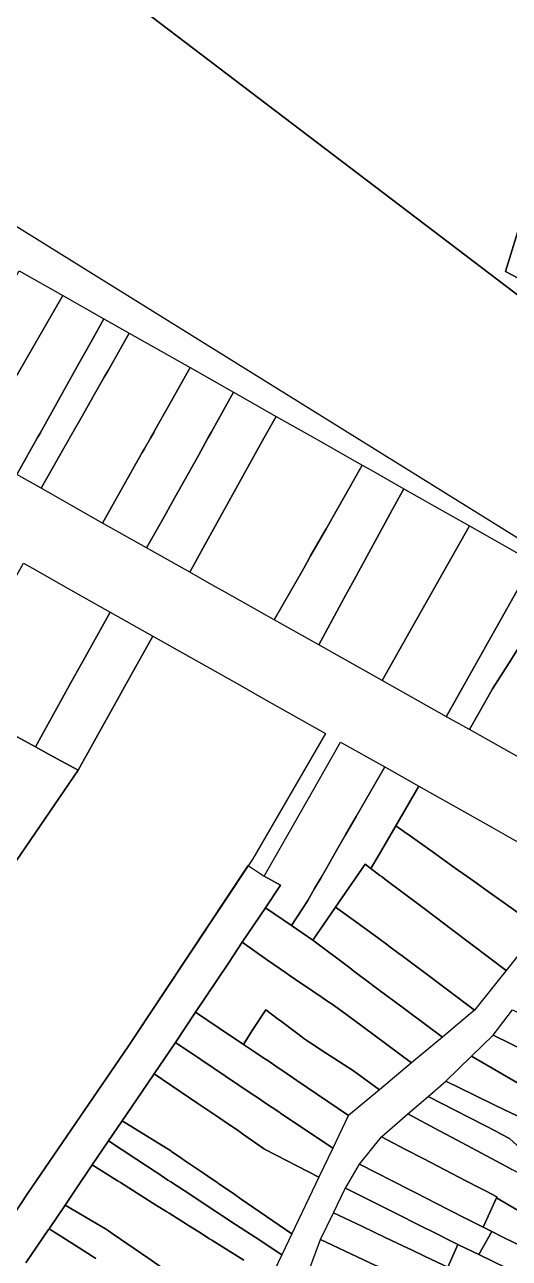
# Model space of a CAD drawing. Header units: metres. Extents: x 3 to 1005126, y 39 to 4383651.
# Drawn here: x 490744.4 to 490822.9, y 4371662.4 to 4371862.2 of the extents above; entities that cross this region are included whole.
import ezdxf

# ---------------------------------------------------------------- set-up
doc = ezdxf.new("R2010")
doc.units = ezdxf.units.M
doc.header["$MEASUREMENT"] = 0
doc.layers.add('TM_Llucmajor', color=7, linetype='Continuous')

msp = doc.modelspace()

# ---------------------------------------------------------------- linework, layer by layer
at = {"layer": 'TM_Llucmajor', "linetype": 'Continuous', "flags": 128}
for points in [[(490834.82, 4371864.68), (490834.98, 4371864.55), (490832.97, 4371857.59), (490830.01, 4371847.37), (490822.3, 4371822.22), (490849.26, 4371808.1), (490847.52, 4371801.22), (490847.42, 4371800.83), (490847.34, 4371800.89), (490846.56, 4371801.49), (490690.23, 4371920.31), (490711.13, 4371956.79), (490784.86, 4371902.88), (490834.82, 4371864.68)], [(490676.83, 4371870.63), (490667.29, 4371876.56), (490669.95, 4371881.63), (490690.23, 4371920.31), (490846.56, 4371801.49), (490847.34, 4371800.89), (490847.42, 4371800.83), (490847.16, 4371800.36), (490845.19, 4371797.01), (490844.13, 4371795.22), (490842.38, 4371792.25), (490839.99, 4371788.19), (490837.8, 4371784.48), (490835.98, 4371781.39), (490834.23, 4371778.4), (490830.03, 4371780.9), (490827.77, 4371776.87), (490707.23, 4371851.74), (490679.39, 4371869.04), (490676.83, 4371870.63)], [(490862.5, 4371860.98), (490864.01, 4371860.29), (490872.07, 4371856.56), (490891.37, 4371847.64), (490891.46, 4371847.6), (490890.6, 4371844.26), (490890.53, 4371843.99), (490890.41, 4371844.04), (490881.42, 4371848.1), (490879.15, 4371849.12), (490875.82, 4371850.67), (490871.69, 4371852.6), (490866.81, 4371854.88), (490863.26, 4371856.53), (490863.1, 4371856.61), (490857.63, 4371835.77), (490856.78, 4371832.14), (490850.39, 4371807.51), (490849.26, 4371808.1), (490822.3, 4371822.22), (490830.01, 4371847.37), (490854.47, 4371835.2), (490861.38, 4371861.5), (490862.5, 4371860.98)], [(490732.66, 4371795.22), (490729.1, 4371797.22), (490731.42, 4371801.28), (490733.8, 4371805.42), (490735.44, 4371808.28), (490737.56, 4371812), (490741.12, 4371818.2), (490743.49, 4371822.35), (490750.56, 4371818.35), (490748.14, 4371814.15), (490744.83, 4371808.42), (490737.21, 4371795.22), (490736.1, 4371793.29), (490732.66, 4371795.22)], [(490743.12, 4371789.34), (490736.1, 4371793.29), (490737.21, 4371795.22), (490744.83, 4371808.42), (490748.14, 4371814.15), (490750.56, 4371818.35), (490757.21, 4371814.58), (490755.19, 4371810.97), (490753.16, 4371807.33), (490746.87, 4371796.04), (490746.41, 4371795.22), (490743.12, 4371789.34)], [(490747.04, 4371787.13), (490743.12, 4371789.34), (490746.41, 4371795.22), (490746.87, 4371796.04), (490753.16, 4371807.33), (490755.19, 4371810.97), (490757.21, 4371814.58), (490761.32, 4371812.25), (490758.31, 4371806.95), (490757.89, 4371806.21), (490757.28, 4371805.15), (490755.49, 4371801.99), (490755.16, 4371801.42), (490753.46, 4371798.42), (490751.65, 4371795.22), (490751.55, 4371795.05), (490750.74, 4371793.63), (490747.04, 4371787.13)], [(490757, 4371781.5), (490747.04, 4371787.13), (490750.74, 4371793.63), (490751.55, 4371795.05), (490751.65, 4371795.22), (490753.46, 4371798.42), (490755.16, 4371801.42), (490755.49, 4371801.99), (490757.28, 4371805.15), (490757.89, 4371806.21), (490758.31, 4371806.95), (490761.32, 4371812.25), (490766.5, 4371809.32), (490771.19, 4371806.67), (490769.2, 4371803.13), (490767.67, 4371800.42), (490765.48, 4371796.53), (490765.34, 4371796.29), (490764.74, 4371795.22), (490763.74, 4371793.45), (490763.44, 4371792.92), (490761.49, 4371789.46), (490757, 4371781.5)], [(490764.14, 4371777.47), (490757, 4371781.5), (490761.49, 4371789.46), (490763.44, 4371792.92), (490763.74, 4371793.45), (490764.74, 4371795.22), (490765.34, 4371796.29), (490765.48, 4371796.53), (490767.67, 4371800.42), (490769.2, 4371803.13), (490771.19, 4371806.67), (490778.24, 4371802.67), (490774.67, 4371796.29), (490774.08, 4371795.22), (490772.53, 4371792.44), (490768.71, 4371785.63), (490766.47, 4371781.63), (490764.14, 4371777.47)], [(490771.12, 4371773.54), (490764.14, 4371777.47), (490766.47, 4371781.63), (490768.71, 4371785.63), (490772.53, 4371792.44), (490774.08, 4371795.22), (490774.67, 4371796.29), (490778.24, 4371802.67), (490785.12, 4371798.78), (490783.15, 4371795.22), (490775.53, 4371781.48), (490773.32, 4371777.5), (490771.12, 4371773.54)], [(490774.71, 4371771.51), (490771.12, 4371773.54), (490773.32, 4371777.5), (490775.53, 4371781.48), (490783.15, 4371795.22), (490785.12, 4371798.78), (490791.41, 4371795.22), (490792.17, 4371794.79), (490799.05, 4371790.89), (490797.1, 4371787.44), (490793.21, 4371780.57), (490790.71, 4371776.17), (490790.15, 4371775.18), (490789.32, 4371773.72), (490787.29, 4371770.14), (490784.83, 4371765.82), (490782.71, 4371767.01), (490776.87, 4371770.31), (490774.71, 4371771.51)], [(490792.03, 4371761.76), (490784.83, 4371765.82), (490787.29, 4371770.14), (490789.32, 4371773.72), (490790.15, 4371775.18), (490790.71, 4371776.17), (490793.21, 4371780.57), (490797.1, 4371787.44), (490799.05, 4371790.89), (490800.46, 4371790.09), (490805.81, 4371787.06), (490803.87, 4371783.5), (490797.76, 4371772.29), (490796.96, 4371770.82), (490796.44, 4371769.84), (490792.03, 4371761.76)], [(490802.28, 4371756), (490792.03, 4371761.76), (490796.44, 4371769.84), (490796.96, 4371770.82), (490797.76, 4371772.29), (490803.87, 4371783.5), (490805.81, 4371787.06), (490808.81, 4371785.38), (490810.31, 4371784.52), (490816.44, 4371781.04), (490807.31, 4371764.89), (490802.28, 4371756)], [(490812.71, 4371750.11), (490812.71, 4371750.1), (490802.28, 4371756), (490807.31, 4371764.89), (490816.44, 4371781.04), (490826.81, 4371775.17), (490824.96, 4371771.89), (490824.95, 4371771.9), (490812.69, 4371750.12), (490812.71, 4371750.11)], [(490746.11, 4371745.22), (490731.89, 4371752.94), (490737.5, 4371763.01), (490741.82, 4371770.75), (490744.18, 4371774.97), (490746.12, 4371773.89), (490750.96, 4371771.16), (490758.22, 4371767.07), (490753.65, 4371758.81), (490752.24, 4371756.29), (490746.11, 4371745.22)], [(490818.94, 4371752.45), (490816.45, 4371748.04), (490816.37, 4371748.08), (490812.71, 4371750.1), (490812.71, 4371750.11), (490812.69, 4371750.12), (490824.95, 4371771.9), (490824.96, 4371771.89), (490828.73, 4371769.78), (490827.83, 4371768.22), (490828.11, 4371768.02), (490828.48, 4371767.76), (490828.38, 4371767.59), (490826.23, 4371764.17), (490825.86, 4371763.59), (490822.78, 4371758.69), (490820.21, 4371754.62), (490818.94, 4371752.45)], [(490748.33, 4371744.02), (490746.11, 4371745.22), (490752.24, 4371756.29), (490753.65, 4371758.81), (490758.22, 4371767.07), (490765.14, 4371763.18), (490760.57, 4371754.98), (490759.15, 4371752.44), (490753.03, 4371741.46), (490748.33, 4371744.02)], [(490720.45, 4371667.16), (490708.24, 4371675.49), (490709.74, 4371677.7), (490723.35, 4371697.74), (490728.57, 4371705.42), (490734.37, 4371714.16), (490735.22, 4371715.41), (490753.03, 4371741.46), (490759.15, 4371752.44), (490760.57, 4371754.98), (490765.14, 4371763.18), (490779.17, 4371755.29), (490782.75, 4371753.26), (490793.15, 4371747.41), (490781.35, 4371727.11), (490761.17, 4371696.7), (490744.87, 4371672.93), (490736.35, 4371660.06), (490730.92, 4371663.32), (490726.36, 4371666.07), (490722.43, 4371668.43), (490721.26, 4371666.61), (490720.45, 4371667.16)], [(490735.22, 4371715.41), (490716.12, 4371726.25), (490720.63, 4371733.9), (490722.21, 4371736.58), (490723.23, 4371738.33), (490726.12, 4371743.28), (490729.79, 4371749.58), (490728.4, 4371755), (490731.89, 4371752.94), (490746.11, 4371745.22), (490748.33, 4371744.02), (490753.03, 4371741.46), (490735.22, 4371715.41)], [(490785.82, 4371722.82), (490783.18, 4371724.28), (490786.21, 4371729.58), (490791.03, 4371738.03), (490795.58, 4371746.02), (490802.73, 4371741.98), (490798.07, 4371733.95), (490796.36, 4371731), (490794.69, 4371728.06), (490793.24, 4371725.5), (490792.4, 4371724.06), (490791.36, 4371722.29), (490790.24, 4371720.36), (490787.59, 4371716.32), (490783.39, 4371719.18), (490785.82, 4371722.82)], [(490791.08, 4371713.94), (490787.59, 4371716.32), (490790.24, 4371720.36), (490791.36, 4371722.29), (490792.4, 4371724.06), (490793.24, 4371725.5), (490794.69, 4371728.06), (490796.36, 4371731), (490798.07, 4371733.95), (490802.73, 4371741.98), (490808.24, 4371738.88), (490804.51, 4371732.45), (490801.83, 4371727.82), (490800.49, 4371725.53), (490799.53, 4371726.26), (490794.73, 4371719.29), (490794.02, 4371718.27), (490791.08, 4371713.94)], [(490806.46, 4371731.07), (490806.2, 4371731.25), (490804.51, 4371732.45), (490808.24, 4371738.88), (490819.95, 4371732.27), (490822.97, 4371730.58), (490832.89, 4371724.99), (490833.23, 4371722.61), (490827.86, 4371715.86), (490819.3, 4371721.94), (490817.15, 4371723.46), (490814.13, 4371725.61), (490810.39, 4371728.27), (490806.46, 4371731.07)], [(490802.29, 4371724.17), (490801.95, 4371724.42), (490800.49, 4371725.53), (490801.83, 4371727.82), (490804.51, 4371732.45), (490806.2, 4371731.25), (490806.46, 4371731.07), (490810.39, 4371728.27), (490814.13, 4371725.61), (490817.15, 4371723.46), (490819.3, 4371721.94), (490827.86, 4371715.86), (490822.4, 4371708.99), (490813.82, 4371715.48), (490812.04, 4371716.82), (490811.32, 4371717.36), (490808.66, 4371719.37), (490802.75, 4371723.82), (490802.29, 4371724.17)], [(490797.96, 4371716.94), (490794.73, 4371719.29), (490799.53, 4371726.26), (490800.49, 4371725.53), (490801.95, 4371724.42), (490802.29, 4371724.17), (490802.75, 4371723.82), (490808.66, 4371719.37), (490811.32, 4371717.36), (490812.04, 4371716.82), (490813.82, 4371715.48), (490822.4, 4371708.99), (490817.28, 4371702.56), (490808.74, 4371709), (490807.94, 4371709.6), (490805.76, 4371711.24), (490805.48, 4371711.45), (490805.25, 4371711.62), (490803.34, 4371713.01), (490803.2, 4371713.11), (490801.75, 4371714.17), (490797.96, 4371716.94)], [(490787.21, 4371708.26), (490786.64, 4371708.66), (490783.74, 4371710.7), (490779.64, 4371713.58), (490783.39, 4371719.18), (490787.59, 4371716.32), (490791.08, 4371713.94), (490797.04, 4371709.43), (490797.71, 4371708.92), (490800.46, 4371706.84), (490800.61, 4371706.72), (490800.73, 4371706.65), (490801.18, 4371706.32), (490803.52, 4371704.58), (490803.81, 4371704.37), (490812.09, 4371698.23), (490807.07, 4371694.04), (490799.08, 4371699.98), (490796.57, 4371701.84), (490795.19, 4371702.86), (490794.18, 4371703.54), (490793.5, 4371704), (490792.57, 4371704.63), (490789.56, 4371706.67), (490789.27, 4371706.87), (490787.21, 4371708.26)], [(490797.04, 4371709.43), (490791.08, 4371713.94), (490794.02, 4371718.27), (490794.73, 4371719.29), (490797.96, 4371716.94), (490801.75, 4371714.17), (490803.2, 4371713.11), (490803.34, 4371713.01), (490805.25, 4371711.62), (490805.48, 4371711.45), (490805.76, 4371711.24), (490807.94, 4371709.6), (490808.74, 4371709), (490817.28, 4371702.56), (490812.09, 4371698.23), (490803.81, 4371704.37), (490803.52, 4371704.58), (490801.18, 4371706.32), (490800.73, 4371706.65), (490800.61, 4371706.72), (490800.46, 4371706.84), (490797.71, 4371708.92), (490797.04, 4371709.43)], [(490775.91, 4371699.68), (490772.07, 4371702.26), (490777.38, 4371710.19), (490779.64, 4371713.58), (490783.74, 4371710.7), (490786.64, 4371708.66), (490787.21, 4371708.26), (490789.27, 4371706.87), (490789.56, 4371706.67), (490792.57, 4371704.63), (490793.5, 4371704), (490794.18, 4371703.54), (490795.19, 4371702.86), (490796.57, 4371701.84), (490799.08, 4371699.98), (490807.07, 4371694.04), (490801.85, 4371689.7), (490797.66, 4371692.74), (490793.11, 4371695.69), (490790.57, 4371697.33), (490790.15, 4371697.6), (490790.08, 4371697.65), (490789.6, 4371698.01), (490789.33, 4371698.21), (490788.4, 4371698.91), (490785.77, 4371700.89), (490785.53, 4371701.07), (490783.46, 4371702.63), (490781.26, 4371699.27), (490779.82, 4371697.05), (490775.91, 4371699.68)], [(490772.92, 4371694.59), (490768.8, 4371697.36), (490772.07, 4371702.26), (490775.91, 4371699.68), (490779.82, 4371697.05), (490781.76, 4371695.75), (490783.44, 4371694.62), (490783.59, 4371694.52), (490785.6, 4371693.15), (490785.9, 4371692.95), (490786.2, 4371692.74), (490788.47, 4371691.21), (490796.86, 4371685.54), (490796.79, 4371685.48), (490794.29, 4371680.24), (490785.84, 4371685.92), (490785.7, 4371686.01), (490783.26, 4371687.65), (490782.43, 4371688.2), (490780.92, 4371689.22), (490772.92, 4371694.59)], [(490781.76, 4371695.75), (490779.82, 4371697.05), (490781.26, 4371699.27), (490783.46, 4371702.63), (490785.53, 4371701.07), (490785.77, 4371700.89), (490788.4, 4371698.91), (490789.33, 4371698.21), (490789.6, 4371698.01), (490790.08, 4371697.65), (490790.15, 4371697.6), (490790.57, 4371697.33), (490793.11, 4371695.69), (490797.66, 4371692.74), (490801.85, 4371689.7), (490796.86, 4371685.54), (490788.47, 4371691.21), (490786.2, 4371692.74), (490785.9, 4371692.95), (490785.6, 4371693.15), (490783.59, 4371694.52), (490783.44, 4371694.62), (490781.76, 4371695.75)], [(490828.56, 4371694.47), (490820.3, 4371698.55), (490823.43, 4371702.64), (490828.47, 4371700.11), (490830.94, 4371698.89), (490831.4, 4371698.64), (490834.9, 4371696.89), (490836.34, 4371696.17), (490838.08, 4371695.3), (490845.68, 4371691.49), (490850.15, 4371689.25), (490848.89, 4371684.43), (490844.56, 4371686.57), (490839.71, 4371688.97), (490836.64, 4371690.48), (490832.86, 4371692.35), (490832.33, 4371692.61), (490831.78, 4371692.89), (490830.78, 4371693.39), (490828.56, 4371694.47)], [(490772.46, 4371687.47), (490765.34, 4371692.28), (490768.8, 4371697.36), (490772.92, 4371694.59), (490780.92, 4371689.22), (490782.43, 4371688.2), (490783.26, 4371687.65), (490785.7, 4371686.01), (490785.84, 4371685.92), (490794.29, 4371680.24), (490792.05, 4371675.54), (490783.26, 4371680.09), (490783.07, 4371680.19), (490779.69, 4371682.56), (490779.22, 4371682.89), (490779.13, 4371682.96), (490777.24, 4371684.24), (490776.54, 4371684.72), (490775.86, 4371685.18), (490772.94, 4371687.15), (490772.46, 4371687.47)], [(490825.18, 4371690.26), (490816.79, 4371695.14), (490820.3, 4371698.55), (490828.56, 4371694.47), (490830.78, 4371693.39), (490831.78, 4371692.89), (490832.33, 4371692.61), (490831.14, 4371689.92), (490830.21, 4371687.76), (490830.05, 4371687.43), (490827.28, 4371689.03), (490825.18, 4371690.26)], [(490817.16, 4371688.86), (490812.61, 4371691.07), (490816.79, 4371695.14), (490825.18, 4371690.26), (490827.28, 4371689.03), (490830.05, 4371687.43), (490829.29, 4371685.68), (490828.33, 4371683.46), (490826.22, 4371684.47), (490822.03, 4371686.51), (490820.58, 4371687.21), (490817.16, 4371688.86)], [(490768.17, 4371679.7), (490768.06, 4371679.78), (490760.17, 4371684.68), (490762.47, 4371688.07), (490765.34, 4371692.28), (490772.46, 4371687.47), (490772.94, 4371687.15), (490775.86, 4371685.18), (490776.54, 4371684.72), (490777.24, 4371684.24), (490779.13, 4371682.96), (490779.22, 4371682.89), (490779.69, 4371682.56), (490783.07, 4371680.19), (490783.26, 4371680.09), (490792.05, 4371675.54), (490787.67, 4371666.37), (490779.48, 4371671.98), (490778.41, 4371672.71), (490777.4, 4371673.4), (490775.84, 4371674.47), (490775.66, 4371674.59), (490775.1, 4371674.97), (490774.05, 4371675.69), (490773.52, 4371676.05), (490770.46, 4371678.14), (490769.85, 4371678.55), (490768.17, 4371679.7)], [(490812.61, 4371682.5), (490811.47, 4371683.11), (490806.48, 4371685.77), (490809.78, 4371688.62), (490816.43, 4371685.18), (490819.04, 4371683.83), (490820.72, 4371682.96), (490821.58, 4371682.52), (490822.96, 4371681.82), (490824.18, 4371680.68), (490824.53, 4371680.53), (490826.49, 4371679.72), (490825.66, 4371678.04), (490824.78, 4371676.01), (490823.32, 4371676.79), (490822.34, 4371677.32), (490814.47, 4371681.51), (490812.61, 4371682.5)], [(490762.4, 4371678.48), (490757.94, 4371681.41), (490760.17, 4371684.68), (490768.06, 4371679.78), (490768.17, 4371679.7), (490769.85, 4371678.55), (490770.46, 4371678.14), (490773.52, 4371676.05), (490774.05, 4371675.69), (490775.1, 4371674.97), (490775.66, 4371674.59), (490775.84, 4371674.47), (490777.4, 4371673.4), (490778.41, 4371672.71), (490779.48, 4371671.98), (490787.67, 4371666.37), (490786.04, 4371662.95), (490781.72, 4371665.79), (490777.79, 4371668.37), (490777.58, 4371668.5), (490776.32, 4371669.33), (490775.35, 4371669.97), (490773, 4371671.52), (490771.28, 4371672.65), (490768.08, 4371674.75), (490767.59, 4371675.07), (490765.93, 4371676.16), (490765.66, 4371676.34), (490762.4, 4371678.48)], [(490806.67, 4371673.53), (490798.64, 4371677.64), (490802.21, 4371682.07), (490806.09, 4371680.04), (490809.07, 4371678.5), (490810.22, 4371677.89), (490813.61, 4371676.14), (490815.88, 4371674.95), (490818.09, 4371673.79), (490819.03, 4371673.32), (490820.9, 4371672.33), (490820.83, 4371672.18), (490818.65, 4371667.43), (490817.03, 4371668.26), (490815.98, 4371668.79), (490813.1, 4371670.26), (490811.1, 4371671.28), (490807.75, 4371672.98), (490806.67, 4371673.53)], [(490804.71, 4371669.58), (490796.38, 4371673.75), (490798.64, 4371677.64), (490806.67, 4371673.53), (490807.75, 4371672.98), (490811.1, 4371671.28), (490813.1, 4371670.26), (490815.98, 4371668.79), (490817.03, 4371668.26), (490818.65, 4371667.43), (490820.07, 4371666.71), (490817.96, 4371663.01), (490814.78, 4371664.53), (490814.58, 4371664.63), (490812.95, 4371665.45), (490811.14, 4371666.36), (490808.28, 4371667.78), (490804.71, 4371669.58)], [(490806.47, 4371664.05), (490805.68, 4371664.41), (490802.8, 4371665.78), (490799, 4371667.58), (490794.42, 4371669.76), (490796.28, 4371673.58), (490796.38, 4371673.75), (490804.71, 4371669.58), (490808.28, 4371667.78), (490811.14, 4371666.36), (490812.95, 4371665.45), (490814.58, 4371664.63), (490814.2, 4371663.78), (490812.96, 4371660.96), (490811.21, 4371661.79), (490809.16, 4371662.76), (490807.06, 4371663.76), (490806.47, 4371664.05)], [(490820.07, 4371666.71), (490818.65, 4371667.43), (490820.83, 4371672.18), (490825.29, 4371669.6), (490825.88, 4371669.27), (490825.98, 4371669.58), (490828.72, 4371668.22), (490833.61, 4371665.8), (490842.79, 4371661.24), (490841.46, 4371656.21), (490832.09, 4371660.2), (490832.23, 4371660.75), (490827.53, 4371663.07), (490821.84, 4371665.84), (490820.07, 4371666.71)], [(490801.68, 4371661.05), (490801.23, 4371661.25), (490797.22, 4371663.12), (490792.29, 4371665.41), (490794.42, 4371669.76), (490799, 4371667.58), (490802.8, 4371665.78), (490805.68, 4371664.41), (490806.47, 4371664.05), (490807.06, 4371663.76), (490809.16, 4371662.76), (490811.21, 4371661.79), (490812.96, 4371660.96), (490814.34, 4371660.07), (490815.17, 4371659.66), (490814.47, 4371658.21), (490813.22, 4371655.68), (490812.04, 4371656.23), (490809.82, 4371657.27), (490807.18, 4371658.5), (490805.14, 4371659.44), (490805.01, 4371659.5), (490801.68, 4371661.05)], [(490799.58, 4371655.1), (490790.13, 4371659.53), (490790.37, 4371660.21), (490792.29, 4371665.41), (490797.22, 4371663.12), (490801.23, 4371661.25), (490801.68, 4371661.05), (490805.01, 4371659.5), (490805.14, 4371659.44), (490807.18, 4371658.5), (490809.82, 4371657.27), (490807.32, 4371651.47), (490806.88, 4371651.68), (490802.72, 4371653.64), (490799.58, 4371655.1)], [(490822.41, 4371660.86), (490817.96, 4371663.01), (490820.07, 4371666.71), (490821.84, 4371665.84), (490827.53, 4371663.07), (490832.23, 4371660.75), (490832.09, 4371660.2), (490841.46, 4371656.21), (490840.43, 4371652.25), (490827.38, 4371658.47), (490827, 4371658.65), (490826.34, 4371658.98), (490822.41, 4371660.86)], [(490814.34, 4371660.07), (490812.96, 4371660.96), (490814.2, 4371663.78), (490814.58, 4371664.63), (490814.78, 4371664.53), (490817.96, 4371663.01), (490822.41, 4371660.86), (490826.34, 4371658.98), (490827, 4371658.65), (490827.38, 4371658.47), (490840.43, 4371652.25), (490839.28, 4371648.01), (490826.29, 4371654.29), (490825.4, 4371654.72), (490820.69, 4371657), (490820.43, 4371657.12), (490815.17, 4371659.66), (490814.34, 4371660.07)]]:
    msp.add_lwpolyline(points, close=True, dxfattribs=at)
for points in [[(490842.04, 4371733.62), (490816.45, 4371748.04), (490818.94, 4371752.45), (490820.21, 4371754.62), (490822.78, 4371758.69), (490825.86, 4371763.59)], [(490736.35, 4371660.06), (490744.87, 4371672.93), (490761.17, 4371696.7), (490780.61, 4371726), (490783.18, 4371724.28), (490785.82, 4371722.82), (490783.39, 4371719.18), (490779.64, 4371713.58), (490777.38, 4371710.19), (490772.07, 4371702.26), (490768.8, 4371697.36), (490765.34, 4371692.28), (490762.47, 4371688.07), (490760.17, 4371684.68), (490757.94, 4371681.41), (490755.3, 4371677.53), (490752.66, 4371673.6), (490750.92, 4371671.02), (490748.32, 4371667.15), (490748.26, 4371667.06), (490744.57, 4371661.65)], [(490822.96, 4371681.82), (490821.58, 4371682.52), (490820.72, 4371682.96), (490819.04, 4371683.83), (490816.43, 4371685.18), (490816.43, 4371685.18), (490809.78, 4371688.62), (490812.61, 4371691.07), (490817.16, 4371688.86), (490820.58, 4371687.21), (490822.03, 4371686.51), (490826.22, 4371684.47)], [(490825.29, 4371669.6), (490820.83, 4371672.18), (490820.9, 4371672.33), (490819.03, 4371673.32), (490818.09, 4371673.79), (490815.88, 4371674.95), (490813.61, 4371676.14), (490810.22, 4371677.89), (490810.22, 4371677.89), (490809.07, 4371678.5), (490806.09, 4371680.04), (490802.21, 4371682.07), (490806.48, 4371685.77), (490811.47, 4371683.11), (490812.61, 4371682.5), (490814.47, 4371681.51), (490822.34, 4371677.32), (490823.32, 4371676.79)], [(490779.91, 4371662.08), (490775.56, 4371664.81), (490774.69, 4371665.35), (490774.34, 4371665.57), (490772.57, 4371666.69), (490770.94, 4371667.71), (490770.58, 4371667.94), (490767.81, 4371669.68), (490767.39, 4371669.94), (490767.24, 4371670.03), (490765.76, 4371670.96), (490763.19, 4371672.58), (490759.88, 4371674.65), (490759.53, 4371674.87), (490759.36, 4371674.98), (490759.36, 4371674.98), (490759.26, 4371675.04), (490755.3, 4371677.53), (490757.94, 4371681.41), (490762.4, 4371678.48), (490765.66, 4371676.34), (490765.93, 4371676.16), (490767.59, 4371675.07), (490768.08, 4371674.75), (490771.28, 4371672.65), (490773, 4371671.52), (490775.35, 4371669.97), (490776.32, 4371669.33), (490777.58, 4371668.5), (490777.79, 4371668.37), (490781.72, 4371665.79), (490786.04, 4371662.95), (490784.31, 4371659.32)], [(490767.21, 4371660.46), (490764.35, 4371662.44), (490762.09, 4371664), (490758.74, 4371666.32), (490757.97, 4371666.85), (490757.81, 4371666.96), (490757.46, 4371667.17), (490755.24, 4371668.48), (490755.17, 4371668.52), (490755, 4371668.62), (490755, 4371668.62), (490750.92, 4371671.02), (490752.66, 4371673.6), (490755.3, 4371677.53), (490759.26, 4371675.04), (490759.36, 4371674.98), (490759.53, 4371674.87), (490759.88, 4371674.65), (490763.19, 4371672.58), (490765.76, 4371670.96), (490767.24, 4371670.03), (490767.39, 4371669.94), (490767.81, 4371669.68), (490770.58, 4371667.94), (490770.94, 4371667.71), (490772.57, 4371666.69), (490774.34, 4371665.57), (490774.69, 4371665.35), (490775.56, 4371664.81), (490779.91, 4371662.08)], [(490755.89, 4371662.37), (490752.61, 4371664.44), (490752.61, 4371664.44), (490748.32, 4371667.15), (490750.92, 4371671.02), (490755, 4371668.62), (490755.17, 4371668.52), (490755.24, 4371668.48), (490757.46, 4371667.17), (490757.81, 4371666.96), (490757.97, 4371666.85), (490758.74, 4371666.32), (490762.09, 4371664), (490764.35, 4371662.44), (490767.21, 4371660.46)], [(490744.57, 4371661.65), (490748.26, 4371667.06), (490748.32, 4371667.15), (490752.61, 4371664.44), (490755.89, 4371662.37)]]:
    msp.add_lwpolyline(points, dxfattribs=at)

doc.saveas('drawing.dxf')
